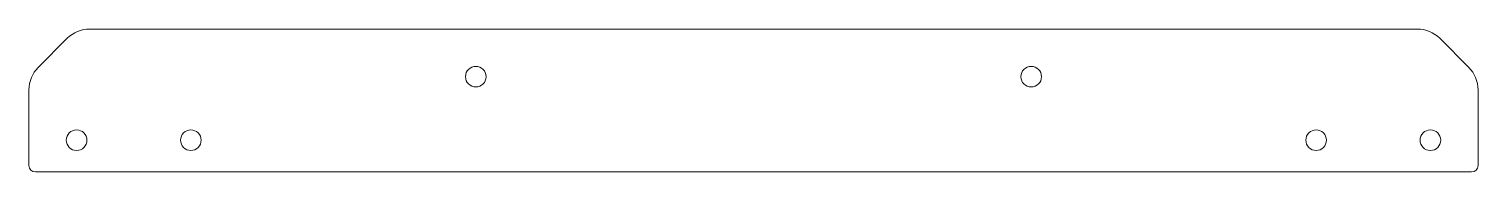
# Model space of a CAD drawing. Header units: millimetres. Extents: x -228 to 228, y 0 to 45.
import ezdxf

# ---------------------------------------------------------------- set-up
doc = ezdxf.new("R2010")
doc.units = ezdxf.units.MM

msp = doc.modelspace()

# ---------------------------------------------------------------- linework, layer by layer
at = {"color": 7, "linetype": 'Continuous', "lineweight": 15}
for p, q in [((-225.35, 32.93), (-216.21, 42.07)), ((-209.14, 45), (209.14, 45)), ((216.21, 42.07), (225.35, 32.93)), ((-228.28, 25.86), (-228.28, 2)), ((228.28, 25.86), (228.28, 2)), ((-226.28, 0), (226.28, 0))]:
    msp.add_line(p, q, dxfattribs=at)
for centre in [(-87.5, 30), (87.5, 30), (-213.28, 10), (-177.28, 10), (177.28, 10), (213.28, 10)]:
    msp.add_circle(centre, 3.25, dxfattribs=at)
for centre, radius, start, end in [((-209.14, 35), 10, 90, 135), ((209.14, 35), 10, 45, 90), ((-218.28, 25.86), 10, 135, 180), ((218.28, 25.86), 10, 0, 45), ((-226.28, 2), 2, 180, 270), ((226.28, 2), 2, 270, 0)]:
    msp.add_arc(centre, radius, start, end, dxfattribs=at)

doc.saveas('drawing.dxf')
